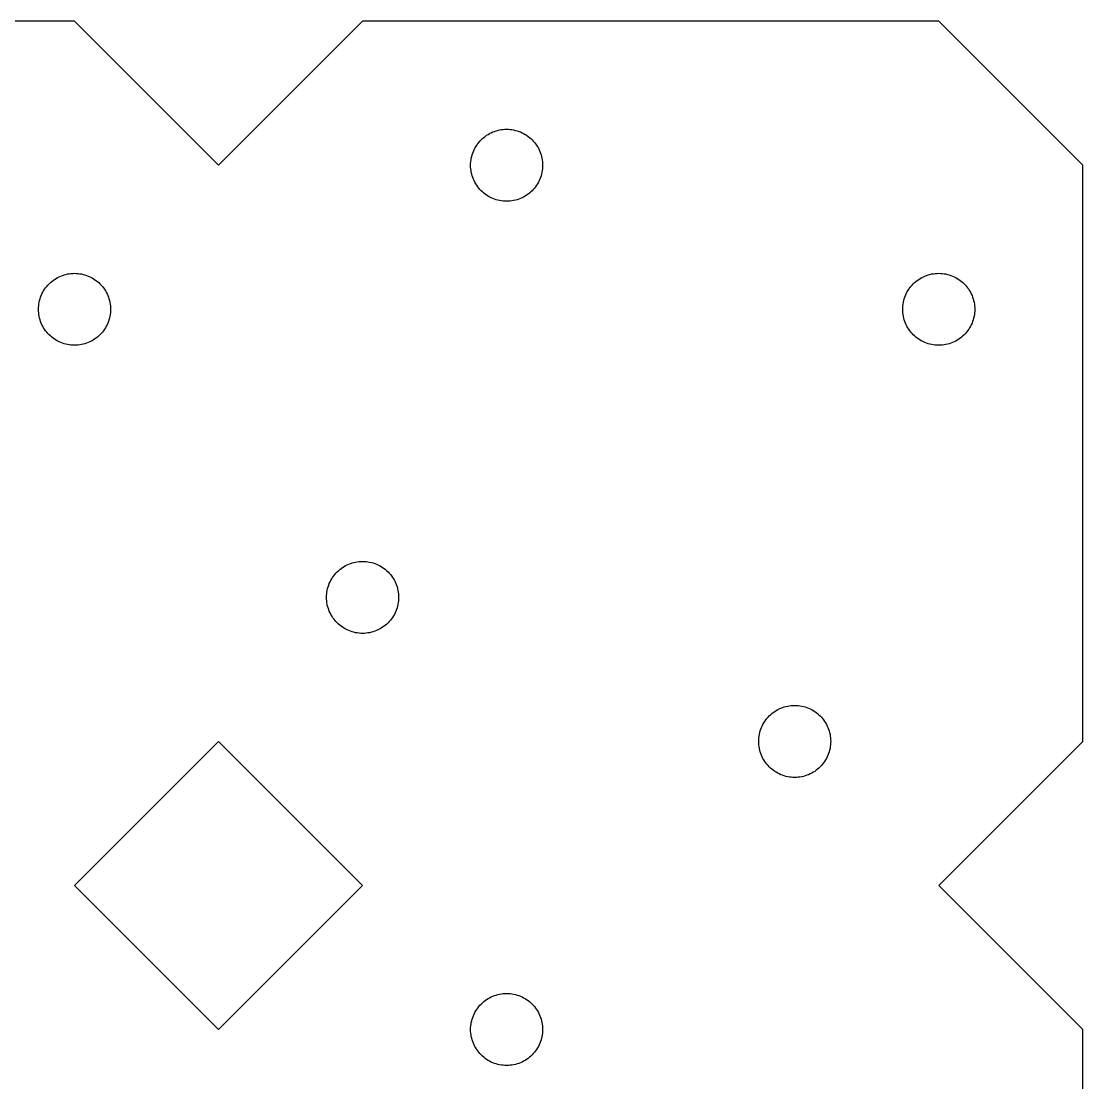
# Model space of a CAD drawing. Header units: metres. Extents: x -12 to 36, y -12 to 36.
# Drawn here: x 6.52 to 36, y 6.52 to 36 of the extents above; entities that cross this region are included whole.
import ezdxf

# ---------------------------------------------------------------- set-up
doc = ezdxf.new("R2010")
doc.units = ezdxf.units.M

msp = doc.modelspace()

# ---------------------------------------------------------------- linework, layer by layer
for p, q in [((8, 36), (-8, 36)), ((12, 32), (8, 36)), ((16, 36), (12, 32)), ((32, 36), (16, 36)), ((36, 32), (32, 36)), ((19.2929, 32.7071), (19.3284, 32.741)), ((19.3284, 32.741), (19.3656, 32.773)), ((19.3656, 32.773), (19.4043, 32.8032)), ((19.4043, 32.8032), (19.4444, 32.8315)), ((19.4444, 32.8315), (19.4859, 32.8577)), ((19.4859, 32.8577), (19.5286, 32.8819)), ((19.5286, 32.8819), (19.5724, 32.904)), ((19.5724, 32.904), (19.6173, 32.9239)), ((19.6173, 32.9239), (19.6631, 32.9415)), ((19.6631, 32.9415), (19.7097, 32.9569)), ((19.7097, 32.9569), (19.757, 32.97)), ((19.757, 32.97), (19.8049, 32.9808)), ((19.8049, 32.9808), (19.8533, 32.9892)), ((19.8533, 32.9892), (19.902, 32.9952)), ((19.902, 32.9952), (19.9509, 32.9988)), ((19.9509, 32.9988), (20, 33)), ((20, 33), (20.0491, 32.9988)), ((20.0491, 32.9988), (20.098, 32.9952)), ((20.098, 32.9952), (20.1467, 32.9892)), ((20.1467, 32.9892), (20.1951, 32.9808)), ((20.1951, 32.9808), (20.243, 32.97)), ((20.243, 32.97), (20.2903, 32.9569)), ((20.2903, 32.9569), (20.3369, 32.9415)), ((20.3369, 32.9415), (20.3827, 32.9239)), ((20.3827, 32.9239), (20.4276, 32.904)), ((20.4276, 32.904), (20.4714, 32.8819)), ((20.4714, 32.8819), (20.5141, 32.8577)), ((20.5141, 32.8577), (20.5556, 32.8315)), ((20.5556, 32.8315), (20.5957, 32.8032)), ((20.5957, 32.8032), (20.6344, 32.773)), ((20.6344, 32.773), (20.6716, 32.741)), ((20.6716, 32.741), (20.7071, 32.7071)), ((19.096, 32.4276), (19.1181, 32.4714)), ((19.1181, 32.4714), (19.1423, 32.5141)), ((19.1423, 32.5141), (19.1685, 32.5556)), ((19.1685, 32.5556), (19.1968, 32.5957)), ((19.1968, 32.5957), (19.227, 32.6344)), ((19.227, 32.6344), (19.259, 32.6716)), ((19.259, 32.6716), (19.2929, 32.7071)), ((20.7071, 32.7071), (20.741, 32.6716)), ((20.741, 32.6716), (20.773, 32.6344)), ((20.773, 32.6344), (20.8032, 32.5957)), ((20.8032, 32.5957), (20.8315, 32.5556)), ((20.8315, 32.5556), (20.8577, 32.5141)), ((20.8577, 32.5141), (20.8819, 32.4714)), ((20.8819, 32.4714), (20.904, 32.4276)), ((19.0048, 32.098), (19.0108, 32.1467)), ((19.0108, 32.1467), (19.0192, 32.1951)), ((19.0192, 32.1951), (19.03, 32.243)), ((19.03, 32.243), (19.0431, 32.2903)), ((19.0431, 32.2903), (19.0585, 32.3369)), ((19.0585, 32.3369), (19.0761, 32.3827)), ((19.0761, 32.3827), (19.096, 32.4276)), ((20.904, 32.4276), (20.9239, 32.3827)), ((20.9239, 32.3827), (20.9415, 32.3369)), ((20.9415, 32.3369), (20.9569, 32.2903)), ((20.9569, 32.2903), (20.97, 32.243)), ((20.97, 32.243), (20.9808, 32.1951)), ((20.9808, 32.1951), (20.9892, 32.1467)), ((20.9892, 32.1467), (20.9952, 32.098)), ((19, 32), (19.0012, 32.0491)), ((19.0012, 31.9509), (19, 32)), ((19.0012, 32.0491), (19.0048, 32.098)), ((19.0048, 31.902), (19.0012, 31.9509)), ((19.0108, 31.8533), (19.0048, 31.902)), ((19.0192, 31.8049), (19.0108, 31.8533)), ((20.9892, 31.8533), (20.9808, 31.8049)), ((20.9952, 31.902), (20.9892, 31.8533)), ((20.9952, 32.098), (20.9988, 32.0491)), ((20.9988, 31.9509), (20.9952, 31.902)), ((20.9988, 32.0491), (21, 32)), ((21, 32), (20.9988, 31.9509)), ((36, 16), (36, 32)), ((19.03, 31.757), (19.0192, 31.8049)), ((19.0431, 31.7097), (19.03, 31.757)), ((19.0585, 31.6631), (19.0431, 31.7097)), ((19.0761, 31.6173), (19.0585, 31.6631)), ((19.096, 31.5724), (19.0761, 31.6173)), ((19.1181, 31.5286), (19.096, 31.5724)), ((20.904, 31.5724), (20.8819, 31.5286)), ((20.9239, 31.6173), (20.904, 31.5724)), ((20.9415, 31.6631), (20.9239, 31.6173)), ((20.9569, 31.7097), (20.9415, 31.6631)), ((20.97, 31.757), (20.9569, 31.7097)), ((20.9808, 31.8049), (20.97, 31.757)), ((19.1423, 31.4859), (19.1181, 31.5286)), ((19.1685, 31.4444), (19.1423, 31.4859)), ((19.1968, 31.4043), (19.1685, 31.4444)), ((19.227, 31.3656), (19.1968, 31.4043)), ((19.259, 31.3284), (19.227, 31.3656)), ((19.2929, 31.2929), (19.259, 31.3284)), ((19.3284, 31.259), (19.2929, 31.2929)), ((19.3656, 31.227), (19.3284, 31.259)), ((20.6716, 31.259), (20.6344, 31.227)), ((20.7071, 31.2929), (20.6716, 31.259)), ((20.741, 31.3284), (20.7071, 31.2929)), ((20.773, 31.3656), (20.741, 31.3284)), ((20.8032, 31.4043), (20.773, 31.3656)), ((20.8315, 31.4444), (20.8032, 31.4043)), ((20.8577, 31.4859), (20.8315, 31.4444)), ((20.8819, 31.5286), (20.8577, 31.4859)), ((19.4043, 31.1968), (19.3656, 31.227)), ((19.4444, 31.1685), (19.4043, 31.1968)), ((19.4859, 31.1423), (19.4444, 31.1685)), ((19.5286, 31.1181), (19.4859, 31.1423)), ((19.5724, 31.096), (19.5286, 31.1181)), ((19.6173, 31.0761), (19.5724, 31.096)), ((19.6631, 31.0585), (19.6173, 31.0761)), ((19.7097, 31.0431), (19.6631, 31.0585)), ((19.757, 31.03), (19.7097, 31.0431)), ((19.8049, 31.0192), (19.757, 31.03)), ((19.8533, 31.0108), (19.8049, 31.0192)), ((19.902, 31.0048), (19.8533, 31.0108)), ((19.9509, 31.0012), (19.902, 31.0048)), ((20, 31), (19.9509, 31.0012)), ((20.0491, 31.0012), (20, 31)), ((20.098, 31.0048), (20.0491, 31.0012)), ((20.1467, 31.0108), (20.098, 31.0048)), ((20.1951, 31.0192), (20.1467, 31.0108)), ((20.243, 31.03), (20.1951, 31.0192)), ((20.2903, 31.0431), (20.243, 31.03)), ((20.3369, 31.0585), (20.2903, 31.0431)), ((20.3827, 31.0761), (20.3369, 31.0585)), ((20.4276, 31.096), (20.3827, 31.0761)), ((20.4714, 31.1181), (20.4276, 31.096)), ((20.5141, 31.1423), (20.4714, 31.1181)), ((20.5556, 31.1685), (20.5141, 31.1423)), ((20.5957, 31.1968), (20.5556, 31.1685)), ((20.6344, 31.227), (20.5957, 31.1968)), ((7.52859, 28.8819), (7.57243, 28.904)), ((7.57243, 28.904), (7.61731, 28.9239)), ((7.61731, 28.9239), (7.6631, 28.9415)), ((7.6631, 28.9415), (7.7097, 28.9569)), ((7.7097, 28.9569), (7.75702, 28.97)), ((7.75702, 28.97), (7.8049, 28.9808)), ((7.8049, 28.9808), (7.85326, 28.9892)), ((7.85326, 28.9892), (7.90198, 28.9952)), ((7.90198, 28.9952), (7.95093, 28.9988)), ((7.95093, 28.9988), (8, 29)), ((8, 29), (8.04906, 28.9988)), ((8.04906, 28.9988), (8.09801, 28.9952)), ((8.09801, 28.9952), (8.14673, 28.9892)), ((8.14673, 28.9892), (8.19508, 28.9808)), ((8.19508, 28.9808), (8.24297, 28.97)), ((8.24297, 28.97), (8.29028, 28.9569)), ((8.29028, 28.9569), (8.33688, 28.9415)), ((8.33688, 28.9415), (8.38268, 28.9239)), ((8.38268, 28.9239), (8.42755, 28.904)), ((8.42755, 28.904), (8.47139, 28.8819)), ((31.5286, 28.8819), (31.5724, 28.904)), ((31.5724, 28.904), (31.6173, 28.9239)), ((31.6173, 28.9239), (31.6631, 28.9415)), ((31.6631, 28.9415), (31.7097, 28.9569)), ((31.7097, 28.9569), (31.757, 28.97)), ((31.757, 28.97), (31.8049, 28.9808)), ((31.8049, 28.9808), (31.8533, 28.9892)), ((31.8533, 28.9892), (31.902, 28.9952)), ((31.902, 28.9952), (31.9509, 28.9988)), ((31.9509, 28.9988), (32, 29)), ((32, 29), (32.0491, 28.9988)), ((32.0491, 28.9988), (32.098, 28.9952)), ((32.098, 28.9952), (32.1467, 28.9892)), ((32.1467, 28.9892), (32.1951, 28.9808)), ((32.1951, 28.9808), (32.243, 28.97)), ((32.243, 28.97), (32.2903, 28.9569)), ((32.2903, 28.9569), (32.3369, 28.9415)), ((32.3369, 28.9415), (32.3827, 28.9239)), ((32.3827, 28.9239), (32.4276, 28.904)), ((32.4276, 28.904), (32.4714, 28.8819)), ((7.16852, 28.5556), (7.19678, 28.5957)), ((7.19678, 28.5957), (7.22697, 28.6344)), ((7.22697, 28.6344), (7.25905, 28.6716)), ((7.25905, 28.6716), (7.29289, 28.7071)), ((7.29289, 28.7071), (7.32843, 28.741)), ((7.32843, 28.741), (7.3656, 28.773)), ((7.3656, 28.773), (7.4043, 28.8032)), ((7.4043, 28.8032), (7.44443, 28.8315)), ((7.44443, 28.8315), (7.48589, 28.8577)), ((7.48589, 28.8577), (7.52859, 28.8819)), ((8.47139, 28.8819), (8.5141, 28.8577)), ((8.5141, 28.8577), (8.55556, 28.8315)), ((8.55556, 28.8315), (8.59569, 28.8032)), ((8.59569, 28.8032), (8.63438, 28.773)), ((8.63438, 28.773), (8.67155, 28.741)), ((8.67155, 28.741), (8.70709, 28.7071)), ((8.70709, 28.7071), (8.74094, 28.6716)), ((8.74094, 28.6716), (8.77301, 28.6344)), ((8.77301, 28.6344), (8.80321, 28.5957)), ((8.80321, 28.5957), (8.83147, 28.5556)), ((31.1685, 28.5556), (31.1968, 28.5957)), ((31.1968, 28.5957), (31.227, 28.6344)), ((31.227, 28.6344), (31.259, 28.6716)), ((31.259, 28.6716), (31.2929, 28.7071)), ((31.2929, 28.7071), (31.3284, 28.741)), ((31.3284, 28.741), (31.3656, 28.773)), ((31.3656, 28.773), (31.4043, 28.8032)), ((31.4043, 28.8032), (31.4444, 28.8315)), ((31.4444, 28.8315), (31.4859, 28.8577)), ((31.4859, 28.8577), (31.5286, 28.8819)), ((32.4714, 28.8819), (32.5141, 28.8577)), ((32.5141, 28.8577), (32.5556, 28.8315)), ((32.5556, 28.8315), (32.5957, 28.8032)), ((32.5957, 28.8032), (32.6344, 28.773)), ((32.6344, 28.773), (32.6716, 28.741)), ((32.6716, 28.741), (32.7071, 28.7071)), ((32.7071, 28.7071), (32.741, 28.6716)), ((32.741, 28.6716), (32.773, 28.6344)), ((32.773, 28.6344), (32.8032, 28.5957)), ((32.8032, 28.5957), (32.8315, 28.5556)), ((7.04305, 28.2903), (7.05844, 28.3369)), ((7.05844, 28.3369), (7.07611, 28.3827)), ((7.07611, 28.3827), (7.09601, 28.4276)), ((7.09601, 28.4276), (7.11807, 28.4714)), ((7.11807, 28.4714), (7.14226, 28.5141)), ((7.14226, 28.5141), (7.16852, 28.5556)), ((8.83147, 28.5556), (8.85773, 28.5141)), ((8.85773, 28.5141), (8.88191, 28.4714)), ((8.88191, 28.4714), (8.90398, 28.4276)), ((8.90398, 28.4276), (8.92387, 28.3827)), ((8.92387, 28.3827), (8.94154, 28.3369)), ((8.94154, 28.3369), (8.95694, 28.2903)), ((31.0431, 28.2903), (31.0585, 28.3369)), ((31.0585, 28.3369), (31.0761, 28.3827)), ((31.0761, 28.3827), (31.096, 28.4276)), ((31.096, 28.4276), (31.1181, 28.4714)), ((31.1181, 28.4714), (31.1423, 28.5141)), ((31.1423, 28.5141), (31.1685, 28.5556)), ((32.8315, 28.5556), (32.8577, 28.5141)), ((32.8577, 28.5141), (32.8819, 28.4714)), ((32.8819, 28.4714), (32.904, 28.4276)), ((32.904, 28.4276), (32.9239, 28.3827)), ((32.9239, 28.3827), (32.9415, 28.3369)), ((32.9415, 28.3369), (32.9569, 28.2903)), ((7, 28), (7.00119, 28.0491)), ((7.00119, 28.0491), (7.00481, 28.098)), ((7.00481, 28.098), (7.01082, 28.1467)), ((7.01082, 28.1467), (7.01921, 28.1951)), ((7.01921, 28.1951), (7.02997, 28.243)), ((7.02997, 28.243), (7.04305, 28.2903)), ((8.95694, 28.2903), (8.97002, 28.243)), ((8.97002, 28.243), (8.98077, 28.1951)), ((8.98077, 28.1951), (8.98917, 28.1467)), ((8.98917, 28.1467), (8.99518, 28.098)), ((8.99518, 28.098), (8.99879, 28.0491)), ((8.99879, 28.0491), (9, 28)), ((31, 28), (31.0012, 28.0491)), ((31.0012, 28.0491), (31.0048, 28.098)), ((31.0048, 28.098), (31.0108, 28.1467)), ((31.0108, 28.1467), (31.0192, 28.1951)), ((31.0192, 28.1951), (31.03, 28.243)), ((31.03, 28.243), (31.0431, 28.2903)), ((32.9569, 28.2903), (32.97, 28.243)), ((32.97, 28.243), (32.9808, 28.1951)), ((32.9808, 28.1951), (32.9892, 28.1467)), ((32.9892, 28.1467), (32.9952, 28.098)), ((32.9952, 28.098), (32.9988, 28.0491)), ((32.9988, 28.0491), (33, 28)), ((7.00119, 27.9509), (7, 28)), ((7.00481, 27.902), (7.00119, 27.9509)), ((7.01082, 27.8533), (7.00481, 27.902)), ((7.01921, 27.8049), (7.01082, 27.8533)), ((7.02997, 27.757), (7.01921, 27.8049)), ((7.04305, 27.7097), (7.02997, 27.757)), ((8.97002, 27.757), (8.95694, 27.7097)), ((8.98077, 27.8049), (8.97002, 27.757)), ((8.98917, 27.8533), (8.98077, 27.8049)), ((8.99518, 27.902), (8.98917, 27.8533)), ((8.99879, 27.9509), (8.99518, 27.902)), ((9, 28), (8.99879, 27.9509)), ((31.0012, 27.9509), (31, 28)), ((31.0048, 27.902), (31.0012, 27.9509)), ((31.0108, 27.8533), (31.0048, 27.902)), ((31.0192, 27.8049), (31.0108, 27.8533)), ((31.03, 27.757), (31.0192, 27.8049)), ((31.0431, 27.7097), (31.03, 27.757)), ((32.97, 27.757), (32.9569, 27.7097)), ((32.9808, 27.8049), (32.97, 27.757)), ((32.9892, 27.8533), (32.9808, 27.8049)), ((32.9952, 27.902), (32.9892, 27.8533)), ((32.9988, 27.9509), (32.9952, 27.902)), ((33, 28), (32.9988, 27.9509)), ((7.05844, 27.6631), (7.04305, 27.7097)), ((7.07611, 27.6173), (7.05844, 27.6631)), ((7.09601, 27.5724), (7.07611, 27.6173)), ((7.11807, 27.5286), (7.09601, 27.5724)), ((7.14226, 27.4859), (7.11807, 27.5286)), ((7.16852, 27.4444), (7.14226, 27.4859)), ((7.19678, 27.4043), (7.16852, 27.4444)), ((8.83147, 27.4444), (8.80321, 27.4043)), ((8.85773, 27.4859), (8.83147, 27.4444)), ((8.88191, 27.5286), (8.85773, 27.4859)), ((8.90398, 27.5724), (8.88191, 27.5286)), ((8.92387, 27.6173), (8.90398, 27.5724)), ((8.94154, 27.6631), (8.92387, 27.6173)), ((8.95694, 27.7097), (8.94154, 27.6631)), ((31.0585, 27.6631), (31.0431, 27.7097)), ((31.0761, 27.6173), (31.0585, 27.6631)), ((31.096, 27.5724), (31.0761, 27.6173)), ((31.1181, 27.5286), (31.096, 27.5724)), ((31.1423, 27.4859), (31.1181, 27.5286)), ((31.1685, 27.4444), (31.1423, 27.4859)), ((31.1968, 27.4043), (31.1685, 27.4444)), ((32.8315, 27.4444), (32.8032, 27.4043)), ((32.8577, 27.4859), (32.8315, 27.4444)), ((32.8819, 27.5286), (32.8577, 27.4859)), ((32.904, 27.5724), (32.8819, 27.5286)), ((32.9239, 27.6173), (32.904, 27.5724)), ((32.9415, 27.6631), (32.9239, 27.6173)), ((32.9569, 27.7097), (32.9415, 27.6631)), ((7.22697, 27.3656), (7.19678, 27.4043)), ((7.25905, 27.3284), (7.22697, 27.3656)), ((7.29289, 27.2929), (7.25905, 27.3284)), ((7.32843, 27.259), (7.29289, 27.2929)), ((7.3656, 27.227), (7.32843, 27.259)), ((7.4043, 27.1968), (7.3656, 27.227)), ((7.44443, 27.1685), (7.4043, 27.1968)), ((7.48589, 27.1423), (7.44443, 27.1685)), ((7.52859, 27.1181), (7.48589, 27.1423)), ((8.5141, 27.1423), (8.47139, 27.1181)), ((8.55556, 27.1685), (8.5141, 27.1423)), ((8.59569, 27.1968), (8.55556, 27.1685)), ((8.63438, 27.227), (8.59569, 27.1968)), ((8.67155, 27.259), (8.63438, 27.227)), ((8.70709, 27.2929), (8.67155, 27.259)), ((8.74094, 27.3284), (8.70709, 27.2929)), ((8.77301, 27.3656), (8.74094, 27.3284)), ((8.80321, 27.4043), (8.77301, 27.3656)), ((31.227, 27.3656), (31.1968, 27.4043)), ((31.259, 27.3284), (31.227, 27.3656)), ((31.2929, 27.2929), (31.259, 27.3284)), ((31.3284, 27.259), (31.2929, 27.2929)), ((31.3656, 27.227), (31.3284, 27.259)), ((31.4043, 27.1968), (31.3656, 27.227)), ((31.4444, 27.1685), (31.4043, 27.1968)), ((31.4859, 27.1423), (31.4444, 27.1685)), ((31.5286, 27.1181), (31.4859, 27.1423)), ((32.5141, 27.1423), (32.4714, 27.1181)), ((32.5556, 27.1685), (32.5141, 27.1423)), ((32.5957, 27.1968), (32.5556, 27.1685)), ((32.6344, 27.227), (32.5957, 27.1968)), ((32.6716, 27.259), (32.6344, 27.227)), ((32.7071, 27.2929), (32.6716, 27.259)), ((32.741, 27.3284), (32.7071, 27.2929)), ((32.773, 27.3656), (32.741, 27.3284)), ((32.8032, 27.4043), (32.773, 27.3656)), ((7.57243, 27.096), (7.52859, 27.1181)), ((7.61731, 27.0761), (7.57243, 27.096)), ((7.6631, 27.0585), (7.61731, 27.0761)), ((7.7097, 27.0431), (7.6631, 27.0585)), ((7.75702, 27.03), (7.7097, 27.0431)), ((7.8049, 27.0192), (7.75702, 27.03)), ((7.85326, 27.0108), (7.8049, 27.0192)), ((7.90198, 27.0048), (7.85326, 27.0108)), ((7.95093, 27.0012), (7.90198, 27.0048)), ((8, 27), (7.95093, 27.0012)), ((8.04906, 27.0012), (8, 27)), ((8.09801, 27.0048), (8.04906, 27.0012)), ((8.14673, 27.0108), (8.09801, 27.0048)), ((8.19508, 27.0192), (8.14673, 27.0108)), ((8.24297, 27.03), (8.19508, 27.0192)), ((8.29028, 27.0431), (8.24297, 27.03)), ((8.33688, 27.0585), (8.29028, 27.0431)), ((8.38268, 27.0761), (8.33688, 27.0585)), ((8.42755, 27.096), (8.38268, 27.0761)), ((8.47139, 27.1181), (8.42755, 27.096)), ((31.5724, 27.096), (31.5286, 27.1181)), ((31.6173, 27.0761), (31.5724, 27.096)), ((31.6631, 27.0585), (31.6173, 27.0761)), ((31.7097, 27.0431), (31.6631, 27.0585)), ((31.757, 27.03), (31.7097, 27.0431)), ((31.8049, 27.0192), (31.757, 27.03)), ((31.8533, 27.0108), (31.8049, 27.0192)), ((31.902, 27.0048), (31.8533, 27.0108)), ((31.9509, 27.0012), (31.902, 27.0048)), ((32, 27), (31.9509, 27.0012)), ((32.0491, 27.0012), (32, 27)), ((32.098, 27.0048), (32.0491, 27.0012)), ((32.1467, 27.0108), (32.098, 27.0048)), ((32.1951, 27.0192), (32.1467, 27.0108)), ((32.243, 27.03), (32.1951, 27.0192)), ((32.2903, 27.0431), (32.243, 27.03)), ((32.3369, 27.0585), (32.2903, 27.0431)), ((32.3827, 27.0761), (32.3369, 27.0585)), ((32.4276, 27.096), (32.3827, 27.0761)), ((32.4714, 27.1181), (32.4276, 27.096)), ((15.6173, 20.9239), (15.6631, 20.9415)), ((15.6631, 20.9415), (15.7097, 20.9569)), ((15.7097, 20.9569), (15.757, 20.97)), ((15.757, 20.97), (15.8049, 20.9808)), ((15.8049, 20.9808), (15.8533, 20.9892)), ((15.8533, 20.9892), (15.902, 20.9952)), ((15.902, 20.9952), (15.9509, 20.9988)), ((15.9509, 20.9988), (16, 21)), ((16, 21), (16.0491, 20.9988)), ((16.0491, 20.9988), (16.098, 20.9952)), ((16.098, 20.9952), (16.1467, 20.9892)), ((16.1467, 20.9892), (16.1951, 20.9808)), ((16.1951, 20.9808), (16.243, 20.97)), ((16.243, 20.97), (16.2903, 20.9569)), ((16.2903, 20.9569), (16.3369, 20.9415)), ((16.3369, 20.9415), (16.3827, 20.9239)), ((15.227, 20.6344), (15.259, 20.6716)), ((15.259, 20.6716), (15.2929, 20.7071)), ((15.2929, 20.7071), (15.3284, 20.741)), ((15.3284, 20.741), (15.3656, 20.773)), ((15.3656, 20.773), (15.4043, 20.8032)), ((15.4043, 20.8032), (15.4444, 20.8315)), ((15.4444, 20.8315), (15.4859, 20.8577)), ((15.4859, 20.8577), (15.5286, 20.8819)), ((15.5286, 20.8819), (15.5724, 20.904)), ((15.5724, 20.904), (15.6173, 20.9239)), ((16.3827, 20.9239), (16.4276, 20.904)), ((16.4276, 20.904), (16.4714, 20.8819)), ((16.4714, 20.8819), (16.5141, 20.8577)), ((16.5141, 20.8577), (16.5556, 20.8315)), ((16.5556, 20.8315), (16.5957, 20.8032)), ((16.5957, 20.8032), (16.6344, 20.773)), ((16.6344, 20.773), (16.6716, 20.741)), ((16.6716, 20.741), (16.7071, 20.7071)), ((16.7071, 20.7071), (16.741, 20.6716)), ((16.741, 20.6716), (16.773, 20.6344)), ((15.0585, 20.3369), (15.0761, 20.3827)), ((15.0761, 20.3827), (15.096, 20.4276)), ((15.096, 20.4276), (15.1181, 20.4714)), ((15.1181, 20.4714), (15.1423, 20.5141)), ((15.1423, 20.5141), (15.1685, 20.5556)), ((15.1685, 20.5556), (15.1968, 20.5957)), ((15.1968, 20.5957), (15.227, 20.6344)), ((16.773, 20.6344), (16.8032, 20.5957)), ((16.8032, 20.5957), (16.8315, 20.5556)), ((16.8315, 20.5556), (16.8577, 20.5141)), ((16.8577, 20.5141), (16.8819, 20.4714)), ((16.8819, 20.4714), (16.904, 20.4276)), ((16.904, 20.4276), (16.9239, 20.3827)), ((16.9239, 20.3827), (16.9415, 20.3369)), ((15, 20), (15.0012, 20.0491)), ((15.0012, 20.0491), (15.0048, 20.098)), ((15.0048, 20.098), (15.0108, 20.1467)), ((15.0108, 20.1467), (15.0192, 20.1951)), ((15.0192, 20.1951), (15.03, 20.243)), ((15.03, 20.243), (15.0431, 20.2903)), ((15.0431, 20.2903), (15.0585, 20.3369)), ((16.9415, 20.3369), (16.9569, 20.2903)), ((16.9569, 20.2903), (16.97, 20.243)), ((16.97, 20.243), (16.9808, 20.1951)), ((16.9808, 20.1951), (16.9892, 20.1467)), ((16.9892, 20.1467), (16.9952, 20.098)), ((16.9952, 20.098), (16.9988, 20.0491)), ((16.9988, 20.0491), (17, 20)), ((15.0012, 19.9509), (15, 20)), ((15.0048, 19.902), (15.0012, 19.9509)), ((15.0108, 19.8533), (15.0048, 19.902)), ((15.0192, 19.8049), (15.0108, 19.8533)), ((15.03, 19.757), (15.0192, 19.8049)), ((15.0431, 19.7097), (15.03, 19.757)), ((16.97, 19.757), (16.9569, 19.7097)), ((16.9808, 19.8049), (16.97, 19.757)), ((16.9892, 19.8533), (16.9808, 19.8049)), ((16.9952, 19.902), (16.9892, 19.8533)), ((16.9988, 19.9509), (16.9952, 19.902)), ((17, 20), (16.9988, 19.9509)), ((15.0585, 19.6631), (15.0431, 19.7097)), ((15.0761, 19.6173), (15.0585, 19.6631)), ((15.096, 19.5724), (15.0761, 19.6173)), ((15.1181, 19.5286), (15.096, 19.5724)), ((15.1423, 19.4859), (15.1181, 19.5286)), ((15.1685, 19.4444), (15.1423, 19.4859)), ((16.8577, 19.4859), (16.8315, 19.4444)), ((16.8819, 19.5286), (16.8577, 19.4859)), ((16.904, 19.5724), (16.8819, 19.5286)), ((16.9239, 19.6173), (16.904, 19.5724)), ((16.9415, 19.6631), (16.9239, 19.6173)), ((16.9569, 19.7097), (16.9415, 19.6631)), ((15.1968, 19.4043), (15.1685, 19.4444)), ((15.227, 19.3656), (15.1968, 19.4043)), ((15.259, 19.3284), (15.227, 19.3656)), ((15.2929, 19.2929), (15.259, 19.3284)), ((15.3284, 19.259), (15.2929, 19.2929)), ((15.3656, 19.227), (15.3284, 19.259)), ((15.4043, 19.1968), (15.3656, 19.227)), ((15.4444, 19.1685), (15.4043, 19.1968)), ((15.4859, 19.1423), (15.4444, 19.1685)), ((16.5556, 19.1685), (16.5141, 19.1423)), ((16.5957, 19.1968), (16.5556, 19.1685)), ((16.6344, 19.227), (16.5957, 19.1968)), ((16.6716, 19.259), (16.6344, 19.227)), ((16.7071, 19.2929), (16.6716, 19.259)), ((16.741, 19.3284), (16.7071, 19.2929)), ((16.773, 19.3656), (16.741, 19.3284)), ((16.8032, 19.4043), (16.773, 19.3656)), ((16.8315, 19.4444), (16.8032, 19.4043)), ((15.5286, 19.1181), (15.4859, 19.1423)), ((15.5724, 19.096), (15.5286, 19.1181)), ((15.6173, 19.0761), (15.5724, 19.096)), ((15.6631, 19.0585), (15.6173, 19.0761)), ((15.7097, 19.0431), (15.6631, 19.0585)), ((15.757, 19.03), (15.7097, 19.0431)), ((15.8049, 19.0192), (15.757, 19.03)), ((15.8533, 19.0108), (15.8049, 19.0192)), ((15.902, 19.0048), (15.8533, 19.0108)), ((15.9509, 19.0012), (15.902, 19.0048)), ((16, 19), (15.9509, 19.0012)), ((16.0491, 19.0012), (16, 19)), ((16.098, 19.0048), (16.0491, 19.0012)), ((16.1467, 19.0108), (16.098, 19.0048)), ((16.1951, 19.0192), (16.1467, 19.0108)), ((16.243, 19.03), (16.1951, 19.0192)), ((16.2903, 19.0431), (16.243, 19.03)), ((16.3369, 19.0585), (16.2903, 19.0431)), ((16.3827, 19.0761), (16.3369, 19.0585)), ((16.4276, 19.096), (16.3827, 19.0761)), ((16.4714, 19.1181), (16.4276, 19.096)), ((16.5141, 19.1423), (16.4714, 19.1181)), ((27.4043, 16.8032), (27.4444, 16.8315)), ((27.4444, 16.8315), (27.4859, 16.8577)), ((27.4859, 16.8577), (27.5286, 16.8819)), ((27.5286, 16.8819), (27.5724, 16.904)), ((27.5724, 16.904), (27.6173, 16.9239)), ((27.6173, 16.9239), (27.6631, 16.9415)), ((27.6631, 16.9415), (27.7097, 16.9569)), ((27.7097, 16.9569), (27.757, 16.97)), ((27.757, 16.97), (27.8049, 16.9808)), ((27.8049, 16.9808), (27.8533, 16.9892)), ((27.8533, 16.9892), (27.902, 16.9952)), ((27.902, 16.9952), (27.9509, 16.9988)), ((27.9509, 16.9988), (28, 17)), ((28, 17), (28.0491, 16.9988)), ((28.0491, 16.9988), (28.098, 16.9952)), ((28.098, 16.9952), (28.1467, 16.9892)), ((28.1467, 16.9892), (28.1951, 16.9808)), ((28.1951, 16.9808), (28.243, 16.97)), ((28.243, 16.97), (28.2903, 16.9569)), ((28.2903, 16.9569), (28.3369, 16.9415)), ((28.3369, 16.9415), (28.3827, 16.9239)), ((28.3827, 16.9239), (28.4276, 16.904)), ((28.4276, 16.904), (28.4714, 16.8819)), ((28.4714, 16.8819), (28.5141, 16.8577)), ((28.5141, 16.8577), (28.5556, 16.8315)), ((28.5556, 16.8315), (28.5957, 16.8032)), ((27.1181, 16.4714), (27.1423, 16.5141)), ((27.1423, 16.5141), (27.1685, 16.5556)), ((27.1685, 16.5556), (27.1968, 16.5957)), ((27.1968, 16.5957), (27.227, 16.6344)), ((27.227, 16.6344), (27.259, 16.6716)), ((27.259, 16.6716), (27.2929, 16.7071)), ((27.2929, 16.7071), (27.3284, 16.741)), ((27.3284, 16.741), (27.3656, 16.773)), ((27.3656, 16.773), (27.4043, 16.8032)), ((28.5957, 16.8032), (28.6344, 16.773)), ((28.6344, 16.773), (28.6716, 16.741)), ((28.6716, 16.741), (28.7071, 16.7071)), ((28.7071, 16.7071), (28.741, 16.6716)), ((28.741, 16.6716), (28.773, 16.6344)), ((28.773, 16.6344), (28.8032, 16.5957)), ((28.8032, 16.5957), (28.8315, 16.5556)), ((28.8315, 16.5556), (28.8577, 16.5141)), ((28.8577, 16.5141), (28.8819, 16.4714)), ((27.0192, 16.1951), (27.03, 16.243)), ((27.03, 16.243), (27.0431, 16.2903)), ((27.0431, 16.2903), (27.0585, 16.3369)), ((27.0585, 16.3369), (27.0761, 16.3827)), ((27.0761, 16.3827), (27.096, 16.4276)), ((27.096, 16.4276), (27.1181, 16.4714)), ((28.8819, 16.4714), (28.904, 16.4276)), ((28.904, 16.4276), (28.9239, 16.3827)), ((28.9239, 16.3827), (28.9415, 16.3369)), ((28.9415, 16.3369), (28.9569, 16.2903)), ((28.9569, 16.2903), (28.97, 16.243)), ((28.97, 16.243), (28.9808, 16.1951)), ((8, 12), (12, 16)), ((12, 16), (16, 12)), ((27, 16), (27.0012, 16.0491)), ((27.0012, 15.9509), (27, 16)), ((27.0012, 16.0491), (27.0048, 16.098)), ((27.0048, 15.902), (27.0012, 15.9509)), ((27.0048, 16.098), (27.0108, 16.1467)), ((27.0108, 16.1467), (27.0192, 16.1951)), ((28.9808, 16.1951), (28.9892, 16.1467)), ((28.9892, 16.1467), (28.9952, 16.098)), ((28.9952, 16.098), (28.9988, 16.0491)), ((28.9988, 15.9509), (28.9952, 15.902)), ((28.9988, 16.0491), (29, 16)), ((29, 16), (28.9988, 15.9509)), ((32, 12), (36, 16)), ((27.0108, 15.8533), (27.0048, 15.902)), ((27.0192, 15.8049), (27.0108, 15.8533)), ((27.03, 15.757), (27.0192, 15.8049)), ((27.0431, 15.7097), (27.03, 15.757)), ((27.0585, 15.6631), (27.0431, 15.7097)), ((27.0761, 15.6173), (27.0585, 15.6631)), ((28.9415, 15.6631), (28.9239, 15.6173)), ((28.9569, 15.7097), (28.9415, 15.6631)), ((28.97, 15.757), (28.9569, 15.7097)), ((28.9808, 15.8049), (28.97, 15.757)), ((28.9892, 15.8533), (28.9808, 15.8049)), ((28.9952, 15.902), (28.9892, 15.8533)), ((27.096, 15.5724), (27.0761, 15.6173)), ((27.1181, 15.5286), (27.096, 15.5724)), ((27.1423, 15.4859), (27.1181, 15.5286)), ((27.1685, 15.4444), (27.1423, 15.4859)), ((27.1968, 15.4043), (27.1685, 15.4444)), ((27.227, 15.3656), (27.1968, 15.4043)), ((27.259, 15.3284), (27.227, 15.3656)), ((28.773, 15.3656), (28.741, 15.3284)), ((28.8032, 15.4043), (28.773, 15.3656)), ((28.8315, 15.4444), (28.8032, 15.4043)), ((28.8577, 15.4859), (28.8315, 15.4444)), ((28.8819, 15.5286), (28.8577, 15.4859)), ((28.904, 15.5724), (28.8819, 15.5286)), ((28.9239, 15.6173), (28.904, 15.5724)), ((27.2929, 15.2929), (27.259, 15.3284)), ((27.3284, 15.259), (27.2929, 15.2929)), ((27.3656, 15.227), (27.3284, 15.259)), ((27.4043, 15.1968), (27.3656, 15.227)), ((27.4444, 15.1685), (27.4043, 15.1968)), ((27.4859, 15.1423), (27.4444, 15.1685)), ((27.5286, 15.1181), (27.4859, 15.1423)), ((27.5724, 15.096), (27.5286, 15.1181)), ((27.6173, 15.0761), (27.5724, 15.096)), ((27.6631, 15.0585), (27.6173, 15.0761)), ((27.7097, 15.0431), (27.6631, 15.0585)), ((27.757, 15.03), (27.7097, 15.0431)), ((28.2903, 15.0431), (28.243, 15.03)), ((28.3369, 15.0585), (28.2903, 15.0431)), ((28.3827, 15.0761), (28.3369, 15.0585)), ((28.4276, 15.096), (28.3827, 15.0761)), ((28.4714, 15.1181), (28.4276, 15.096)), ((28.5141, 15.1423), (28.4714, 15.1181)), ((28.5556, 15.1685), (28.5141, 15.1423)), ((28.5957, 15.1968), (28.5556, 15.1685)), ((28.6344, 15.227), (28.5957, 15.1968)), ((28.6716, 15.259), (28.6344, 15.227)), ((28.7071, 15.2929), (28.6716, 15.259)), ((28.741, 15.3284), (28.7071, 15.2929)), ((27.8049, 15.0192), (27.757, 15.03)), ((27.8533, 15.0108), (27.8049, 15.0192)), ((27.902, 15.0048), (27.8533, 15.0108)), ((27.9509, 15.0012), (27.902, 15.0048)), ((28, 15), (27.9509, 15.0012)), ((28.0491, 15.0012), (28, 15)), ((28.098, 15.0048), (28.0491, 15.0012)), ((28.1467, 15.0108), (28.098, 15.0048)), ((28.1951, 15.0192), (28.1467, 15.0108)), ((28.243, 15.03), (28.1951, 15.0192)), ((12, 8), (8, 12)), ((16, 12), (12, 8)), ((36, 8), (32, 12)), ((19.4444, 8.83147), (19.4859, 8.85773)), ((19.4859, 8.85773), (19.5286, 8.88191)), ((19.5286, 8.88191), (19.5724, 8.90398)), ((19.5724, 8.90398), (19.6173, 8.92387)), ((19.6173, 8.92387), (19.6631, 8.94154)), ((19.6631, 8.94154), (19.7097, 8.95694)), ((19.7097, 8.95694), (19.757, 8.97002)), ((19.757, 8.97002), (19.8049, 8.98077)), ((19.8049, 8.98077), (19.8533, 8.98917)), ((19.8533, 8.98917), (19.902, 8.99518)), ((19.902, 8.99518), (19.9509, 8.99879)), ((19.9509, 8.99879), (20, 9)), ((20, 9), (20.0491, 8.99879)), ((20.0491, 8.99879), (20.098, 8.99518)), ((20.098, 8.99518), (20.1467, 8.98917)), ((20.1467, 8.98917), (20.1951, 8.98077)), ((20.1951, 8.98077), (20.243, 8.97002)), ((20.243, 8.97002), (20.2903, 8.95694)), ((20.2903, 8.95694), (20.3369, 8.94154)), ((20.3369, 8.94154), (20.3827, 8.92387)), ((20.3827, 8.92387), (20.4276, 8.90398)), ((20.4276, 8.90398), (20.4714, 8.88191)), ((20.4714, 8.88191), (20.5141, 8.85773)), ((20.5141, 8.85773), (20.5556, 8.83147)), ((19.1423, 8.5141), (19.1685, 8.55556)), ((19.1685, 8.55556), (19.1968, 8.59569)), ((19.1968, 8.59569), (19.227, 8.63438)), ((19.227, 8.63438), (19.259, 8.67155)), ((19.259, 8.67155), (19.2929, 8.70709)), ((19.2929, 8.70709), (19.3284, 8.74094)), ((19.3284, 8.74094), (19.3656, 8.77301)), ((19.3656, 8.77301), (19.4043, 8.80321)), ((19.4043, 8.80321), (19.4444, 8.83147)), ((20.5556, 8.83147), (20.5957, 8.80321)), ((20.5957, 8.80321), (20.6344, 8.77301)), ((20.6344, 8.77301), (20.6716, 8.74094)), ((20.6716, 8.74094), (20.7071, 8.70709)), ((20.7071, 8.70709), (20.741, 8.67155)), ((20.741, 8.67155), (20.773, 8.63438)), ((20.773, 8.63438), (20.8032, 8.59569)), ((20.8032, 8.59569), (20.8315, 8.55556)), ((20.8315, 8.55556), (20.8577, 8.5141)), ((19.03, 8.24297), (19.0431, 8.29028)), ((19.0431, 8.29028), (19.0585, 8.33688)), ((19.0585, 8.33688), (19.0761, 8.38268)), ((19.0761, 8.38268), (19.096, 8.42755)), ((19.096, 8.42755), (19.1181, 8.47139)), ((19.1181, 8.47139), (19.1423, 8.5141)), ((20.8577, 8.5141), (20.8819, 8.47139)), ((20.8819, 8.47139), (20.904, 8.42755)), ((20.904, 8.42755), (20.9239, 8.38268)), ((20.9239, 8.38268), (20.9415, 8.33688)), ((20.9415, 8.33688), (20.9569, 8.29028)), ((20.9569, 8.29028), (20.97, 8.24297)), ((19, 8), (19.0012, 8.04906)), ((19.0012, 7.95093), (19, 8)), ((19.0012, 8.04906), (19.0048, 8.09801)), ((19.0048, 8.09801), (19.0108, 8.14673)), ((19.0108, 8.14673), (19.0192, 8.19508)), ((19.0192, 8.19508), (19.03, 8.24297)), ((20.97, 8.24297), (20.9808, 8.19508)), ((20.9808, 8.19508), (20.9892, 8.14673)), ((20.9892, 8.14673), (20.9952, 8.09801)), ((20.9952, 8.09801), (20.9988, 8.04906)), ((20.9988, 8.04906), (21, 8)), ((21, 8), (20.9988, 7.95093)), ((36, -8), (36, 8)), ((19.0048, 7.90198), (19.0012, 7.95093)), ((19.0108, 7.85326), (19.0048, 7.90198)), ((19.0192, 7.8049), (19.0108, 7.85326)), ((19.03, 7.75702), (19.0192, 7.8049)), ((19.0431, 7.7097), (19.03, 7.75702)), ((19.0585, 7.6631), (19.0431, 7.7097)), ((20.9569, 7.7097), (20.9415, 7.6631)), ((20.97, 7.75702), (20.9569, 7.7097)), ((20.9808, 7.8049), (20.97, 7.75702)), ((20.9892, 7.85326), (20.9808, 7.8049)), ((20.9952, 7.90198), (20.9892, 7.85326)), ((20.9988, 7.95093), (20.9952, 7.90198)), ((19.0761, 7.61731), (19.0585, 7.6631)), ((19.096, 7.57243), (19.0761, 7.61731)), ((19.1181, 7.52859), (19.096, 7.57243)), ((19.1423, 7.48589), (19.1181, 7.52859)), ((19.1685, 7.44443), (19.1423, 7.48589)), ((19.1968, 7.4043), (19.1685, 7.44443)), ((19.227, 7.3656), (19.1968, 7.4043)), ((20.8032, 7.4043), (20.773, 7.3656)), ((20.8315, 7.44443), (20.8032, 7.4043)), ((20.8577, 7.48589), (20.8315, 7.44443)), ((20.8819, 7.52859), (20.8577, 7.48589)), ((20.904, 7.57243), (20.8819, 7.52859)), ((20.9239, 7.61731), (20.904, 7.57243)), ((20.9415, 7.6631), (20.9239, 7.61731)), ((19.259, 7.32843), (19.227, 7.3656)), ((19.2929, 7.29289), (19.259, 7.32843)), ((19.3284, 7.25905), (19.2929, 7.29289)), ((19.3656, 7.22697), (19.3284, 7.25905)), ((19.4043, 7.19678), (19.3656, 7.22697)), ((19.4444, 7.16852), (19.4043, 7.19678)), ((19.4859, 7.14226), (19.4444, 7.16852)), ((19.5286, 7.11807), (19.4859, 7.14226)), ((19.5724, 7.09601), (19.5286, 7.11807)), ((19.6173, 7.07611), (19.5724, 7.09601)), ((19.6631, 7.05844), (19.6173, 7.07611)), ((20.3827, 7.07611), (20.3369, 7.05844)), ((20.4276, 7.09601), (20.3827, 7.07611)), ((20.4714, 7.11807), (20.4276, 7.09601)), ((20.5141, 7.14226), (20.4714, 7.11807)), ((20.5556, 7.16852), (20.5141, 7.14226)), ((20.5957, 7.19678), (20.5556, 7.16852)), ((20.6344, 7.22697), (20.5957, 7.19678)), ((20.6716, 7.25905), (20.6344, 7.22697)), ((20.7071, 7.29289), (20.6716, 7.25905)), ((20.741, 7.32843), (20.7071, 7.29289)), ((20.773, 7.3656), (20.741, 7.32843)), ((19.7097, 7.04305), (19.6631, 7.05844)), ((19.757, 7.02997), (19.7097, 7.04305)), ((19.8049, 7.01921), (19.757, 7.02997)), ((19.8533, 7.01082), (19.8049, 7.01921)), ((19.902, 7.00481), (19.8533, 7.01082)), ((19.9509, 7.00119), (19.902, 7.00481)), ((20, 7), (19.9509, 7.00119)), ((20.0491, 7.00119), (20, 7)), ((20.098, 7.00481), (20.0491, 7.00119)), ((20.1467, 7.01082), (20.098, 7.00481)), ((20.1951, 7.01921), (20.1467, 7.01082)), ((20.243, 7.02997), (20.1951, 7.01921)), ((20.2903, 7.04305), (20.243, 7.02997)), ((20.3369, 7.05844), (20.2903, 7.04305))]:
    msp.add_line(p, q)

doc.saveas('drawing.dxf')
